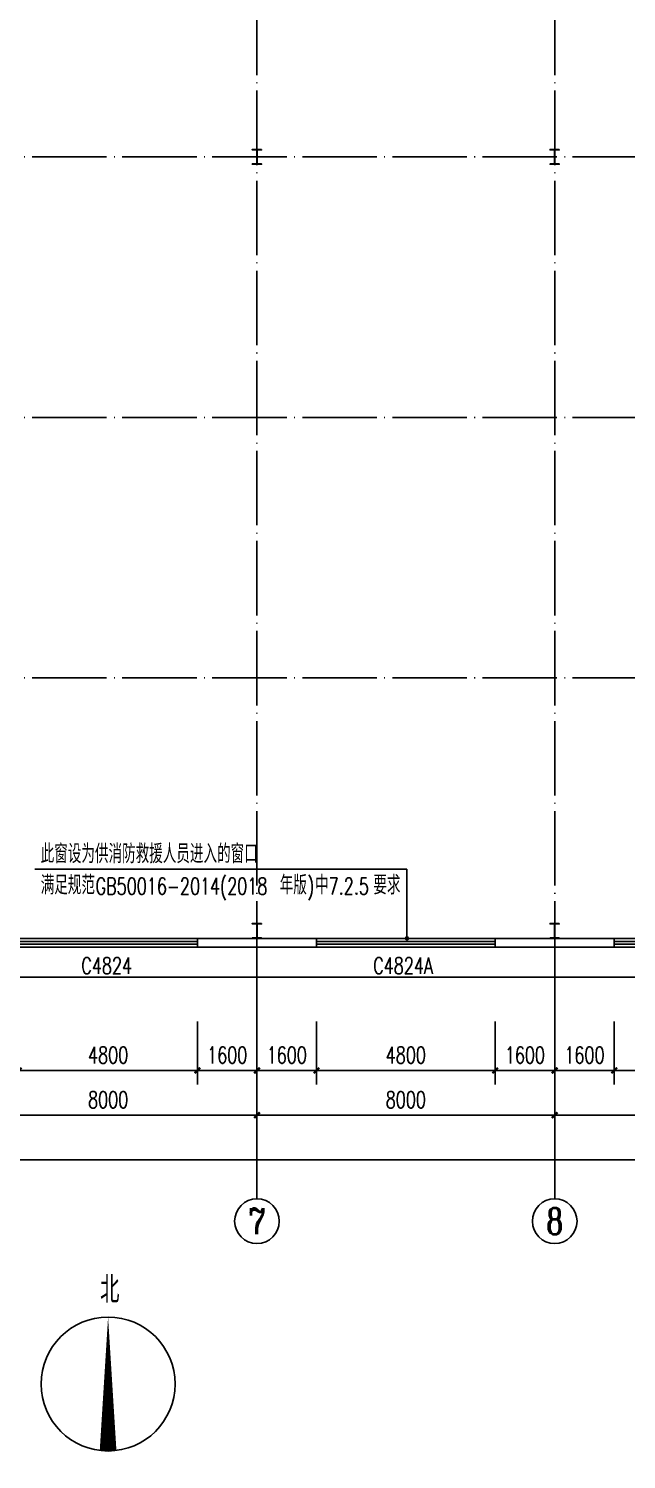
# Model space of a CAD drawing. Extents: x 170967 to 297117, y -33682 to 593582.
# Drawn here: x 235129 to 251193, y 421676 to 460124 of the extents above; entities that cross this region are included whole.
import ezdxf
from ezdxf.enums import TextEntityAlignment as Align

# ---------------------------------------------------------------- set-up
doc = ezdxf.new("R2010")
doc.units = 0
doc.header["$LTSCALE"] = 1000
doc.header["$MEASUREMENT"] = 0
doc.linetypes.add('DOTE', pattern=[2.42, 2, -0.2, 0.02, -0.2])
doc.layers.get('Defpoints').update_dxf_attribs({"color": 250})
for name, color, linetype in [('0 - 梁柱', 3, 'Continuous'), ('AXIS', 171, 'Continuous'), ('AXIS_TEXT', 7, 'Continuous'), ('DIM_LEAD', 171, 'Continuous'), ('DIM_SYMB', 171, 'Continuous'), ('DOTE', 14, 'DOTE'), ('GROUND', 150, 'Continuous'), ('PUB_DIM', 171, 'Continuous'), ('PUB_TEXT', 7, 'Continuous'), ('WALL-PARAPET', 6, 'Continuous'), ('WINDOW', 140, 'Continuous'), ('WINDOW_TEXT', 7, 'Continuous')]:
    doc.layers.add(name, color=color, linetype=linetype)
doc.styles.add('_TCH_AXIS', font='COMPLEX', dxfattribs={"bigfont": 'GBCBIG'})
doc.styles.add('_TCH_DIM', font='SIMPLEX', dxfattribs={"bigfont": 'GBCBIG'})
doc.styles.add('_TCH_DIM_T3', font='SIMPLEX', dxfattribs={"width": 0.705882, "bigfont": 'GBCBIG'})
doc.styles.add('_TCH_WINDOW', font='SIMPLEX', dxfattribs={"bigfont": 'GBCBIG'})
doc.styles.add('COMPLEX', font='COMPLEX')
doc.dimstyles.new('_TCH_ARCH&&150', dxfattribs={"dimtxt": 446.25, "dimasz": 150, "dimexe": 375, "dimexo": 450, "dimgap": 189.375, "dimtad": 1, "dimdec": 0, "dimzin": 0, "dimdsep": 46, "dimtxsty": '_TCH_DIM_T3', "dimblk": 'ARCHTICK', "dimcen": 0.09, "dimclrt": 7, "dimazin": 2, "dimtfac": 1, "dimtdec": 0, "dimtix": 1, "dimtmove": 2, "dimatfit": 3, "dimfxl": 0, "dimtolj": 1, "dimtzin": 0, "dimarcsym": 0})

# ---------------------------------------------------------------- blocks, each defined once
blk = doc.blocks.new('A$C670E4FA6')
at = {"layer": '0 - 梁柱'}
h = blk.add_hatch(color=256, dxfattribs=at)
h.paths.add_polyline_path([(125, 0), (0, 0), (0, 12), (120, 12), (120, 200), (125, 200)])
h.paths.add_polyline_path([(250, 0), (125, 0), (125, 200), (130, 200), (130, 12), (250, 12)])
h.paths.add_polyline_path([(250, 388), (130, 388), (130, 200), (125, 200), (125, 400), (250, 400)])
h.paths.add_polyline_path([(125, 200), (120, 200), (120, 388), (0, 388), (0, 400), (125, 400)])
blk.add_lwpolyline([(0, 400), (0, 388), (120, 388), (120, 12), (0, 12), (0, 0), (250, 0), (250, 12), (130, 12), (130, 388), (250, 388), (250, 400)], close=True, dxfattribs=at)
blk = doc.blocks.new('_AXISO')
blk.add_circle((0, 0), 0.5)
at = {"layer": 'AXIS_TEXT', "style": 'COMPLEX', "width": 1.041667}
blk.add_attdef('A', text='', height=0.56, dxfattribs=at).set_placement((-0.25, -0.28), (0.25, -0.28), align=Align.FIT)
blk = doc.blocks.new('_ArchTick')
at = {"color": 0, "linetype": 'ByBlock', "const_width": 0.4}
blk.add_lwpolyline([(-0.5, -0.5), (0.5, 0.5)], dxfattribs=at)
blk = doc.blocks.new('*D57')
at = {"layer": 'AXIS', "color": 0, "lineweight": -2}
for p, q in [((193026, 434227), (193026, 429352)), ((265506, 434227), (265506, 429352)), ((193026, 429727), (265506, 429727))]:
    blk.add_line(p, q, dxfattribs=at)
at = {"layer": 'Defpoints', "color": 0}
for p in [(193026, 434677), (265506, 434677), (265506, 429727)]:
    blk.add_point(p, dxfattribs=at)
at = {"layer": 'AXIS', "color": 0, "lineweight": -2, "xscale": 150, "yscale": 150, "zscale": 150, "rotation": 180}
blk.add_blockref('_ArchTick', (193026, 429727), dxfattribs=at)
at = {"layer": 'AXIS', "color": 0, "lineweight": -2, "xscale": 150, "yscale": 150, "zscale": 150}
blk.add_blockref('_ArchTick', (265506, 429727), dxfattribs=at)
at = {"layer": 'AXIS', "color": 7, "insert": (229266, 430140), "char_height": 446.2, "attachment_point": 5, "style": '_TCH_DIM_T3'}
blk.add_mtext('\\A1;72480', dxfattribs=at)
blk = doc.blocks.new('*D64')
at = {"layer": 'AXIS', "color": 0, "lineweight": -2}
for p, q in [((233266, 434227), (233266, 430552)), ((241266, 434227), (241266, 430552)), ((233266, 430927), (241266, 430927))]:
    blk.add_line(p, q, dxfattribs=at)
at = {"layer": 'Defpoints', "color": 0}
for p in [(233266, 434677), (241266, 434677), (241266, 430927)]:
    blk.add_point(p, dxfattribs=at)
at = {"layer": 'AXIS', "color": 0, "lineweight": -2, "xscale": 150, "yscale": 150, "zscale": 150, "rotation": 180}
blk.add_blockref('_ArchTick', (233266, 430927), dxfattribs=at)
at = {"layer": 'AXIS', "color": 0, "lineweight": -2, "xscale": 150, "yscale": 150, "zscale": 150}
blk.add_blockref('_ArchTick', (241266, 430927), dxfattribs=at)
at = {"layer": 'AXIS', "color": 7, "insert": (237266, 431340), "char_height": 446.2, "attachment_point": 5, "style": '_TCH_DIM_T3'}
blk.add_mtext('\\A1;8000', dxfattribs=at)
blk = doc.blocks.new('*D65')
at = {"layer": 'AXIS', "color": 0, "lineweight": -2}
for p, q in [((241266, 434227), (241266, 430552)), ((249266, 434227), (249266, 430552)), ((241266, 430927), (249266, 430927))]:
    blk.add_line(p, q, dxfattribs=at)
at = {"layer": 'Defpoints', "color": 0}
for p in [(241266, 434677), (249266, 434677), (249266, 430927)]:
    blk.add_point(p, dxfattribs=at)
at = {"layer": 'AXIS', "color": 0, "lineweight": -2, "xscale": 150, "yscale": 150, "zscale": 150, "rotation": 180}
blk.add_blockref('_ArchTick', (241266, 430927), dxfattribs=at)
at = {"layer": 'AXIS', "color": 0, "lineweight": -2, "xscale": 150, "yscale": 150, "zscale": 150}
blk.add_blockref('_ArchTick', (249266, 430927), dxfattribs=at)
at = {"layer": 'AXIS', "color": 7, "insert": (245266, 431340), "char_height": 446.2, "attachment_point": 5, "style": '_TCH_DIM_T3'}
blk.add_mtext('\\A1;8000', dxfattribs=at)
blk = doc.blocks.new('*D66')
at = {"layer": 'AXIS', "color": 0, "lineweight": -2}
for p, q in [((249266, 434227), (249266, 430552)), ((257266, 434227), (257266, 430552)), ((249266, 430927), (257266, 430927))]:
    blk.add_line(p, q, dxfattribs=at)
at = {"layer": 'Defpoints', "color": 0}
for p in [(249266, 434677), (257266, 434677), (257266, 430927)]:
    blk.add_point(p, dxfattribs=at)
at = {"layer": 'AXIS', "color": 0, "lineweight": -2, "xscale": 150, "yscale": 150, "zscale": 150, "rotation": 180}
blk.add_blockref('_ArchTick', (249266, 430927), dxfattribs=at)
at = {"layer": 'AXIS', "color": 0, "lineweight": -2, "xscale": 150, "yscale": 150, "zscale": 150}
blk.add_blockref('_ArchTick', (257266, 430927), dxfattribs=at)
at = {"layer": 'AXIS', "color": 7, "insert": (253266, 431340), "char_height": 446.2, "attachment_point": 5, "style": '_TCH_DIM_T3'}
blk.add_mtext('\\A1;8000', dxfattribs=at)
blk = doc.blocks.new('$TCHSYS$WIN2D')
for p, q in [((-0.5, 0.5), (0.5, 0.5)), ((-0.5, 0.5), (-0.5, -0.5)), ((0.5, 0.5), (0.5, -0.5)), ((0.5, 0.1667), (-0.5, 0.1667)), ((0.5, -0.1667), (-0.5, -0.1667)), ((-0.5, -0.5), (0.5, -0.5))]:
    blk.add_line(p, q)
blk = doc.blocks.new('*D136')
at = {"layer": 'Defpoints', "color": 0}
for p in [(250866, 433897), (255666, 433897), (255666, 432127)]:
    blk.add_point(p, dxfattribs=at)
at = {"layer": 'PUB_DIM', "color": 0, "lineweight": -2}
for p, q in [((250866, 433447), (250866, 431752)), ((255666, 433447), (255666, 431752)), ((250866, 432127), (255666, 432127))]:
    blk.add_line(p, q, dxfattribs=at)
at = {"layer": 'PUB_DIM', "color": 0, "lineweight": -2, "xscale": 150, "yscale": 150, "zscale": 150, "rotation": 180}
blk.add_blockref('_ArchTick', (250866, 432127), dxfattribs=at)
at = {"layer": 'PUB_DIM', "color": 0, "lineweight": -2, "xscale": 150, "yscale": 150, "zscale": 150}
blk.add_blockref('_ArchTick', (255666, 432127), dxfattribs=at)
at = {"layer": 'PUB_DIM', "color": 7, "insert": (253266, 432540), "char_height": 446.2, "attachment_point": 5, "style": '_TCH_DIM_T3'}
blk.add_mtext('\\A1;4800', dxfattribs=at)
blk = doc.blocks.new('*D137')
at = {"layer": 'Defpoints', "color": 0}
for p in [(249266, 433897), (250866, 433897), (250866, 432127)]:
    blk.add_point(p, dxfattribs=at)
at = {"layer": 'PUB_DIM', "color": 0, "lineweight": -2}
for p, q in [((249266, 433447), (249266, 431752)), ((250866, 433447), (250866, 431752)), ((249266, 432127), (250866, 432127))]:
    blk.add_line(p, q, dxfattribs=at)
at = {"layer": 'PUB_DIM', "color": 0, "lineweight": -2, "xscale": 150, "yscale": 150, "zscale": 150, "rotation": 180}
blk.add_blockref('_ArchTick', (249266, 432127), dxfattribs=at)
at = {"layer": 'PUB_DIM', "color": 0, "lineweight": -2, "xscale": 150, "yscale": 150, "zscale": 150}
blk.add_blockref('_ArchTick', (250866, 432127), dxfattribs=at)
at = {"layer": 'PUB_DIM', "color": 7, "insert": (250066, 432540), "char_height": 446.2, "attachment_point": 5, "style": '_TCH_DIM_T3'}
blk.add_mtext('\\A1;1600', dxfattribs=at)
blk = doc.blocks.new('*D138')
at = {"layer": 'Defpoints', "color": 0}
for p in [(247666, 433897), (249266, 433897), (249266, 432127)]:
    blk.add_point(p, dxfattribs=at)
at = {"layer": 'PUB_DIM', "color": 0, "lineweight": -2}
for p, q in [((247666, 433447), (247666, 431752)), ((249266, 433447), (249266, 431752)), ((247666, 432127), (249266, 432127))]:
    blk.add_line(p, q, dxfattribs=at)
at = {"layer": 'PUB_DIM', "color": 0, "lineweight": -2, "xscale": 150, "yscale": 150, "zscale": 150, "rotation": 180}
blk.add_blockref('_ArchTick', (247666, 432127), dxfattribs=at)
at = {"layer": 'PUB_DIM', "color": 0, "lineweight": -2, "xscale": 150, "yscale": 150, "zscale": 150}
blk.add_blockref('_ArchTick', (249266, 432127), dxfattribs=at)
at = {"layer": 'PUB_DIM', "color": 7, "insert": (248466, 432540), "char_height": 446.2, "attachment_point": 5, "style": '_TCH_DIM_T3'}
blk.add_mtext('\\A1;1600', dxfattribs=at)
blk = doc.blocks.new('*D139')
at = {"layer": 'Defpoints', "color": 0}
for p in [(242866, 433897), (247666, 433897), (247666, 432127)]:
    blk.add_point(p, dxfattribs=at)
at = {"layer": 'PUB_DIM', "color": 0, "lineweight": -2}
for p, q in [((242866, 433447), (242866, 431752)), ((247666, 433447), (247666, 431752)), ((242866, 432127), (247666, 432127))]:
    blk.add_line(p, q, dxfattribs=at)
at = {"layer": 'PUB_DIM', "color": 0, "lineweight": -2, "xscale": 150, "yscale": 150, "zscale": 150, "rotation": 180}
blk.add_blockref('_ArchTick', (242866, 432127), dxfattribs=at)
at = {"layer": 'PUB_DIM', "color": 0, "lineweight": -2, "xscale": 150, "yscale": 150, "zscale": 150}
blk.add_blockref('_ArchTick', (247666, 432127), dxfattribs=at)
at = {"layer": 'PUB_DIM', "color": 7, "insert": (245266, 432540), "char_height": 446.2, "attachment_point": 5, "style": '_TCH_DIM_T3'}
blk.add_mtext('\\A1;4800', dxfattribs=at)
blk = doc.blocks.new('*D140')
at = {"layer": 'Defpoints', "color": 0}
for p in [(241266, 433897), (242866, 433897), (242866, 432127)]:
    blk.add_point(p, dxfattribs=at)
at = {"layer": 'PUB_DIM', "color": 0, "lineweight": -2}
for p, q in [((241266, 433447), (241266, 431752)), ((242866, 433447), (242866, 431752)), ((241266, 432127), (242866, 432127))]:
    blk.add_line(p, q, dxfattribs=at)
at = {"layer": 'PUB_DIM', "color": 0, "lineweight": -2, "xscale": 150, "yscale": 150, "zscale": 150, "rotation": 180}
blk.add_blockref('_ArchTick', (241266, 432127), dxfattribs=at)
at = {"layer": 'PUB_DIM', "color": 0, "lineweight": -2, "xscale": 150, "yscale": 150, "zscale": 150}
blk.add_blockref('_ArchTick', (242866, 432127), dxfattribs=at)
at = {"layer": 'PUB_DIM', "color": 7, "insert": (242066, 432540), "char_height": 446.2, "attachment_point": 5, "style": '_TCH_DIM_T3'}
blk.add_mtext('\\A1;1600', dxfattribs=at)
blk = doc.blocks.new('*D141')
at = {"layer": 'Defpoints', "color": 0}
for p in [(239666, 433897), (241266, 433897), (241266, 432127)]:
    blk.add_point(p, dxfattribs=at)
at = {"layer": 'PUB_DIM', "color": 0, "lineweight": -2}
for p, q in [((239666, 433447), (239666, 431752)), ((241266, 433447), (241266, 431752)), ((239666, 432127), (241266, 432127))]:
    blk.add_line(p, q, dxfattribs=at)
at = {"layer": 'PUB_DIM', "color": 0, "lineweight": -2, "xscale": 150, "yscale": 150, "zscale": 150, "rotation": 180}
blk.add_blockref('_ArchTick', (239666, 432127), dxfattribs=at)
at = {"layer": 'PUB_DIM', "color": 0, "lineweight": -2, "xscale": 150, "yscale": 150, "zscale": 150}
blk.add_blockref('_ArchTick', (241266, 432127), dxfattribs=at)
at = {"layer": 'PUB_DIM', "color": 7, "insert": (240466, 432540), "char_height": 446.2, "attachment_point": 5, "style": '_TCH_DIM_T3'}
blk.add_mtext('\\A1;1600', dxfattribs=at)
blk = doc.blocks.new('*D142')
at = {"layer": 'Defpoints', "color": 0}
for p in [(234866, 433897), (239666, 433897), (239666, 432127)]:
    blk.add_point(p, dxfattribs=at)
at = {"layer": 'PUB_DIM', "color": 0, "lineweight": -2}
for p, q in [((234866, 433447), (234866, 431752)), ((239666, 433447), (239666, 431752)), ((234866, 432127), (239666, 432127))]:
    blk.add_line(p, q, dxfattribs=at)
at = {"layer": 'PUB_DIM', "color": 0, "lineweight": -2, "xscale": 150, "yscale": 150, "zscale": 150, "rotation": 180}
blk.add_blockref('_ArchTick', (234866, 432127), dxfattribs=at)
at = {"layer": 'PUB_DIM', "color": 0, "lineweight": -2, "xscale": 150, "yscale": 150, "zscale": 150}
blk.add_blockref('_ArchTick', (239666, 432127), dxfattribs=at)
at = {"layer": 'PUB_DIM', "color": 7, "insert": (237266, 432540), "char_height": 446.2, "attachment_point": 5, "style": '_TCH_DIM_T3'}
blk.add_mtext('\\A1;4800', dxfattribs=at)

msp = doc.modelspace()

# ---------------------------------------------------------------- linework, layer by layer
at = {"layer": 'AXIS'}
for p, q in [((241265.9, 434677), (241265.9, 428677)), ((249265.9, 434677), (249265.9, 428677))]:
    msp.add_line(p, q, dxfattribs=at)
at = {"layer": 'DIM_LEAD'}
for p, q in [((245295.9, 437538.7), (235295.9, 437538.7)), ((245295.9, 435677), (245295.9, 437538.7))]:
    msp.add_line(p, q, dxfattribs=at)
at = {"layer": 'DIM_LEAD', "const_width": 60}
msp.add_lwpolyline([(245295.9, 435647, 1), (245295.9, 435707, 1)], format="xyb", close=True, dxfattribs=at)
at = {"layer": 'DIM_SYMB'}
msp.add_lwpolyline([(237264.7, 421900.8, 450, 0, 0), (237264.7, 425500.8, 0, 0, 0)], format="xyseb", dxfattribs=at)
msp.add_circle((237264.7, 423700.8), 1800, dxfattribs=at)
at = {"layer": 'DOTE'}
for p, q in [((241265.9, 434677), (241265.9, 478677)), ((249265.9, 434677), (249265.9, 478677)), ((266265.9, 456677), (192265.9, 456677)), ((266265.9, 449677), (192265.9, 449677)), ((266265.9, 442677), (192265.9, 442677)), ((266265.9, 435677), (192265.9, 435677))]:
    msp.add_line(p, q, dxfattribs=at)
at = {"layer": 'GROUND'}
for p, q in [((193025.9, 435437), (265505.9, 435437)), ((192225.9, 434637), (266305.9, 434637))]:
    msp.add_line(p, q, dxfattribs=at)
at = {"layer": 'WALL-PARAPET'}
for p, q in [((242865.9, 435677), (239665.9, 435677)), ((239665.9, 435677), (239665.9, 435437)), ((242865.9, 435437), (242865.9, 435677)), ((250865.9, 435677), (247665.9, 435677)), ((247665.9, 435677), (247665.9, 435437)), ((250865.9, 435437), (250865.9, 435677)), ((239665.9, 435437), (242865.9, 435437)), ((247665.9, 435437), (250865.9, 435437))]:
    msp.add_line(p, q, dxfattribs=at)

# ---------------------------------------------------------------- block references
at = {"layer": '0 - 梁柱', "xscale": -1}
for p in [(241390.9, 456477), (249390.9, 456477), (241390.9, 435677), (249390.9, 435677)]:
    msp.add_blockref('A$C670E4FA6', p, dxfattribs=at)
at = {"layer": 'AXIS'}
ref = msp.add_blockref('_AXISO', (241265.9, 428077), dxfattribs=dict(at, xscale=1200, yscale=1200, zscale=1200))
ref.add_attrib('A', '7', dxfattribs={"layer": 'AXIS_TEXT', "height": 698.9, "style": '_TCH_AXIS'}).set_placement((241032.9, 427727.6), (241498.9, 427727.6), align=Align.FIT)
ref = msp.add_blockref('_AXISO', (249265.9, 428077), dxfattribs=dict(at, xscale=1200, yscale=1200, zscale=1200))
ref.add_attrib('A', '8', dxfattribs={"layer": 'AXIS_TEXT', "height": 698.9, "style": '_TCH_AXIS'}).set_placement((249032.9, 427727.6), (249498.9, 427727.6), align=Align.FIT)
at = {"layer": 'WINDOW'}
ref = msp.add_blockref('$TCHSYS$WIN2D', (237265.9, 435557), dxfattribs=dict(at, xscale=4800, yscale=-240, zscale=4800, rotation=179.9999999999999))
ref.add_attrib('A', 'C4824', (236545.9, 434719.6), dxfattribs={"layer": 'WINDOW_TEXT', "height": 446.25, "rotation": 360, "style": '_TCH_WINDOW', "width": 0.705882})
ref = msp.add_blockref('$TCHSYS$WIN2D', (245265.9, 435557), dxfattribs=dict(at, xscale=4800, yscale=-240, zscale=4800, rotation=179.9999999999999))
ref.add_attrib('A', 'C4824A', (244388.4, 434719.6), dxfattribs={"layer": 'WINDOW_TEXT', "height": 446.25, "rotation": 360, "style": '_TCH_WINDOW', "width": 0.705882})
ref = msp.add_blockref('$TCHSYS$WIN2D', (253265.9, 435557), dxfattribs=dict(at, xscale=4800, yscale=-240, zscale=4800, rotation=179.9999999999999))
ref.add_attrib('A', 'C4824', (252545.9, 434719.6), dxfattribs={"layer": 'WINDOW_TEXT', "height": 446.25, "rotation": 360, "style": '_TCH_WINDOW', "width": 0.705882})

# ---------------------------------------------------------------- texts
at = {"layer": 'PUB_TEXT', "style": '_TCH_DIM'}
for s, height, p in [('此窗设为供消防救援人员进入的窗口', 506.383, (235453.4, 437696.2)), ('满足规范', 506.38, (235453.4, 436856.2)), ('年版', 506.38, (241877.9, 436856.2)), ('中', 506.4, (242825.1, 436856.2)), ('要求', 506.38, (244393.7, 436856.2)), ('北', 723.4, (237049.3, 425875.8))]:
    msp.add_text(s, height=height, dxfattribs=at).set_placement(p)
at = {"layer": 'PUB_TEXT', "style": '_TCH_DIM', "width": 0.705882}
for s, height, p in [('GB50016-2014(2018', 446.25, (236927.9, 436856.2)), (')', 446.2, (242615.1, 436856.2)), ('7.2.5', 446.25, (243193.7, 436856.2))]:
    msp.add_text(s, height=height, dxfattribs=at).set_placement(p)

# ---------------------------------------------------------------- dimensions: what is measured, and where the dimension line sits
at = {"layer": 'AXIS'}
for p1, p2, distance, picture, middle in [((193025.9, 434677), (265505.9, 434677), -4950, '*D57', (229265.9, 430139.5)), ((233265.9, 434677), (241265.9, 434677), -3750, '*D64', (237265.9, 431339.5)), ((241265.9, 434677), (249265.9, 434677), -3750, '*D65', (245265.9, 431339.5)), ((249265.9, 434677), (257265.9, 434677), -3750, '*D66', (253265.9, 431339.5))]:
    dim = msp.add_aligned_dim(p1=p1, p2=p2, distance=distance, dimstyle='_TCH_ARCH&&150', dxfattribs=at)
    dim.commit()
    dim.dimension.update_dxf_attribs({"geometry": picture, "text_midpoint": middle})
at = {"layer": 'PUB_DIM'}
for p1, p2, picture, middle in [((234865.9, 433897), (239665.9, 433897), '*D142', (237265.9, 432539.5)), ((239665.9, 433897), (241265.9, 433897), '*D141', (240465.9, 432539.5)), ((241265.9, 433897), (242865.9, 433897), '*D140', (242065.9, 432539.5)), ((242865.9, 433897), (247665.9, 433897), '*D139', (245265.9, 432539.5)), ((247665.9, 433897), (249265.9, 433897), '*D138', (248465.9, 432539.5)), ((249265.9, 433897), (250865.9, 433897), '*D137', (250065.9, 432539.5)), ((250865.9, 433897), (255665.9, 433897), '*D136', (253265.9, 432539.5))]:
    dim = msp.add_aligned_dim(p1=p1, p2=p2, distance=-1770, dimstyle='_TCH_ARCH&&150', dxfattribs=at)
    dim.commit()
    dim.dimension.update_dxf_attribs({"geometry": picture, "text_midpoint": middle})

doc.saveas('drawing.dxf')
